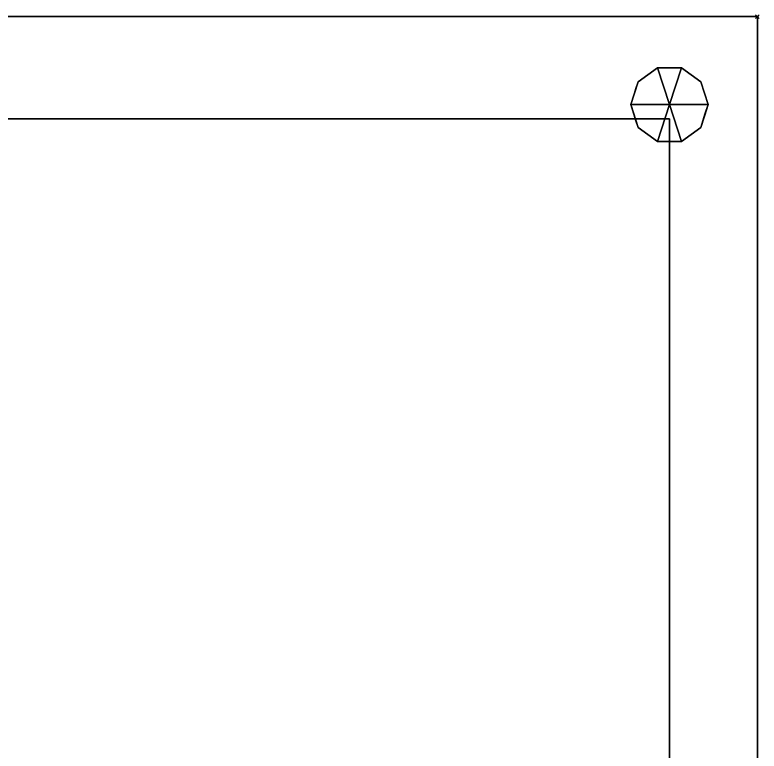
# Model space of a CAD drawing. Extents: x -9 to 861, y -1446 to 1.
# Drawn here: x 438 to 861, y -417.2 to 1 of the extents above; entities that cross this region are included whole.
import ezdxf

# ---------------------------------------------------------------- set-up
doc = ezdxf.new("R2010")
doc.units = 0
doc.header["$PDMODE"] = 35
for name, color, linetype in [('IQ_200_2D', 1, 'Continuous'), ('IQ_200_3D', 1, 'Continuous'), ('IQ_INS_3D', 3, 'Continuous')]:
    doc.layers.add(name, color=color, linetype=linetype)

msp = doc.modelspace()

# ---------------------------------------------------------------- linework, layer by layer
at = {"layer": 'IQ_200_2D', "transparency": 33554687}
for p, q in [((0, 0), (860, 0)), ((860, 0), (860, -746))]:
    msp.add_line(p, q, dxfattribs=at)
at = {"layer": 'IQ_INS_3D', "transparency": 33554687}
msp.add_point((860, 0), dxfattribs=at)

# ---------------------------------------------------------------- meshes
at = {"layer": 'IQ_200_3D', "transparency": 33554687}
mesh = msp.add_polyface(dxfattribs=at)
corners = [(860, 0, 108), (860, -671, 108), (160, -671, 108), (160, -746, 108), (0, -746, 108), (0, 0, 108)]
mesh.append_faces([[corners[k] for k in face] for face in [(0, 1, 2, 5)]], dxfattribs={"vtx2": -1})
mesh.append_faces([[corners[k] for k in face] for face in [(2, 3, 4, 5)]], dxfattribs={"vtx3": -1})
mesh = msp.add_polyface(dxfattribs=at)
corners = [(860, 0, 633), (0, 0, 633), (0, -746, 633), (160, -746, 633), (160, -671, 633), (860, -671, 633)]
mesh.append_faces([[corners[k] for k in face] for face in [(2, 3, 4, 1)]], dxfattribs={"vtx2": -1})
mesh.append_faces([[corners[k] for k in face] for face in [(4, 5, 0, 1)]], dxfattribs={"vtx3": -1})
mesh = msp.add_polyface(dxfattribs=at)
corners = [(0, 0, 108), (0, 0, 633), (860, 0, 633), (860, 0, 108)]
mesh.append_faces([[corners[k] for k in face] for face in [(0, 1, 2, 3)]])
mesh = msp.add_polyface(dxfattribs=at)
corners = [(860, 0, 108), (860, 0, 633), (860, -671, 633), (860, -671, 108)]
mesh.append_faces([[corners[k] for k in face] for face in [(0, 1, 2, 3)]])
mesh = msp.add_polyface(dxfattribs=at)
corners = [(810, -50, 108), (832, -50, 108), (827.8, -37.07, 108), (816.8, -29.08, 108), (803.2, -29.08, 108), (792.2, -37.07, 108), (788, -50, 108)]
mesh.append_faces([[corners[k] for k in face] for face in [(0, 4, 5, 6)]], dxfattribs={"vtx0": -1})
mesh.append_faces([[corners[k] for k in face] for face in [(0, 3, 4)]], dxfattribs={"vtx0": -1, "vtx2": -1})
mesh.append_faces([[corners[k] for k in face] for face in [(0, 1, 2, 3)]], dxfattribs={"vtx3": -1})
mesh = msp.add_polyface(dxfattribs=at)
corners = [(788, -50, 108), (792.2, -37.07, 108), (803.2, -29.08, 108), (816.8, -29.08, 108), (827.8, -37.07, 108), (832, -50, 108), (832, -50, 0), (827.8, -37.07, 0), (816.8, -29.08, 0), (803.2, -29.08, 0), (792.2, -37.07, 0), (788, -50, 0), (822.3, -33.07, 108), (822.3, -33.07, 0), (829.9, -43.53, 0), (829.9, -43.53, 108), (810, -29.08, 108), (810, -29.08, 0), (797.7, -33.07, 0), (797.7, -33.07, 108), (789.77, -44.55, 0), (790.1, -43.53, 108), (790.99, -40.81, 0)]
mesh.append_faces([[corners[k] for k in face] for face in [(22, 1, 10), (1, 22, 21)]], dxfattribs={"vtx0": -1, "vtx1": -1})
mesh.append_faces([[corners[k] for k in face] for face in [(20, 0, 21)]], dxfattribs={"vtx0": -1, "vtx2": -1})
mesh.append_faces([[corners[k] for k in face] for face in [(22, 20, 21)]], dxfattribs={"vtx1": -1, "vtx2": -1})
mesh.append_faces([[corners[k] for k in face] for face in [(2, 16, 17, 9), (13, 8, 3, 12), (4, 15, 14, 7), (7, 13, 12, 4), (9, 18, 19, 2), (16, 3, 8, 17), (1, 19, 18, 10)]], dxfattribs={"vtx1": -1, "vtx3": -1})
mesh.append_faces([[corners[k] for k in face] for face in [(5, 6, 14, 15), (20, 11, 0)]], dxfattribs={"vtx2": -1})
mesh = msp.add_polyface(dxfattribs=at)
corners = [(788, -50, 0), (792.2, -37.07, 0), (803.2, -29.08, 0), (816.8, -29.08, 0), (827.8, -37.07, 0), (832, -50, 0), (810, -50, 0)]
mesh.append_faces([[corners[k] for k in face] for face in [(1, 2, 6, 0)]], dxfattribs={"vtx1": -1})
mesh.append_faces([[corners[k] for k in face] for face in [(2, 3, 6)]], dxfattribs={"vtx1": -1, "vtx2": -1})
mesh.append_faces([[corners[k] for k in face] for face in [(4, 5, 6, 3)]], dxfattribs={"vtx2": -1})
mesh = msp.add_polyface(dxfattribs=at)
corners = [(810, -50, 108), (788, -50, 108), (792.2, -62.93, 108), (803.2, -70.92, 108), (816.8, -70.92, 108), (827.8, -62.93, 108), (832, -50, 108)]
mesh.append_faces([[corners[k] for k in face] for face in [(0, 4, 5, 6)]], dxfattribs={"vtx0": -1})
mesh.append_faces([[corners[k] for k in face] for face in [(4, 0, 3)]], dxfattribs={"vtx0": -1, "vtx1": -1})
mesh.append_faces([[corners[k] for k in face] for face in [(0, 1, 2, 3)]], dxfattribs={"vtx3": -1})
mesh = msp.add_polyface(dxfattribs=at)
corners = [(832, -50, 108), (827.8, -62.93, 108), (816.8, -70.92, 108), (803.2, -70.92, 108), (792.2, -62.93, 108), (788, -50, 108), (788, -50, 0), (792.2, -62.93, 0), (803.2, -70.92, 0), (816.8, -70.92, 0), (827.8, -62.93, 0), (832, -50, 0), (789.77, -55.45, 108), (790.1, -56.47, 0), (797.7, -66.93, 0), (797.7, -66.93, 108), (810, -70.92, 108), (810, -70.92, 0), (822.3, -66.93, 0), (822.3, -66.93, 108), (830.23, -55.45, 0), (829.9, -56.47, 108), (790.99, -59.19, 108), (829.01, -59.19, 0)]
mesh.append_faces([[corners[k] for k in face] for face in [(6, 12, 5)]], dxfattribs={"vtx0": -1})
mesh.append_faces([[corners[k] for k in face] for face in [(23, 1, 10), (22, 7, 4), (7, 22, 13), (1, 23, 21)]], dxfattribs={"vtx0": -1, "vtx1": -1})
mesh.append_faces([[corners[k] for k in face] for face in [(12, 6, 13), (20, 0, 21)]], dxfattribs={"vtx0": -1, "vtx2": -1})
mesh.append_faces([[corners[k] for k in face] for face in [(22, 12, 13), (23, 20, 21)]], dxfattribs={"vtx1": -1, "vtx2": -1})
mesh.append_faces([[corners[k] for k in face] for face in [(15, 4, 7, 14), (3, 15, 14, 8), (17, 9, 2, 16), (19, 2, 9, 18), (18, 10, 1, 19), (16, 3, 8, 17)]], dxfattribs={"vtx1": -1, "vtx3": -1})
mesh.append_faces([[corners[k] for k in face] for face in [(20, 11, 0)]], dxfattribs={"vtx2": -1})
mesh = msp.add_polyface(dxfattribs=at)
corners = [(832, -50, 0), (827.8, -62.93, 0), (816.8, -70.92, 0), (803.2, -70.92, 0), (792.2, -62.93, 0), (788, -50, 0), (810, -50, 0)]
mesh.append_faces([[corners[k] for k in face] for face in [(3, 6, 2)]], dxfattribs={"vtx0": -1, "vtx1": -1})
mesh.append_faces([[corners[k] for k in face] for face in [(1, 2, 6, 0)]], dxfattribs={"vtx1": -1})
mesh.append_faces([[corners[k] for k in face] for face in [(4, 5, 6, 3)]], dxfattribs={"vtx2": -1})
mesh = msp.add_polyface(dxfattribs=at)
corners = [(160, -58, 611.81), (160, -58, 140), (810, -58, 140), (810, -58, 611.81)]
mesh.append_faces([[corners[k] for k in face] for face in [(0, 1, 2, 3)]])
mesh = msp.add_polyface(dxfattribs=at)
corners = [(160, -58, 140), (160, -671, 140), (810, -671, 140), (810, -58, 140)]
mesh.append_faces([[corners[k] for k in face] for face in [(0, 1, 2, 3)]])
mesh = msp.add_polyface(dxfattribs=at)
corners = [(810, -58, 611.81), (810, -671, 611.81), (160, -671, 611.81), (160, -58, 611.81)]
mesh.append_faces([[corners[k] for k in face] for face in [(0, 1, 2, 3)]])
mesh = msp.add_polyface(dxfattribs=at)
corners = [(810, -58, 140), (810, -671, 140), (810, -671, 611.81), (810, -58, 611.81)]
mesh.append_faces([[corners[k] for k in face] for face in [(0, 1, 2, 3)]])

doc.saveas('drawing.dxf')
